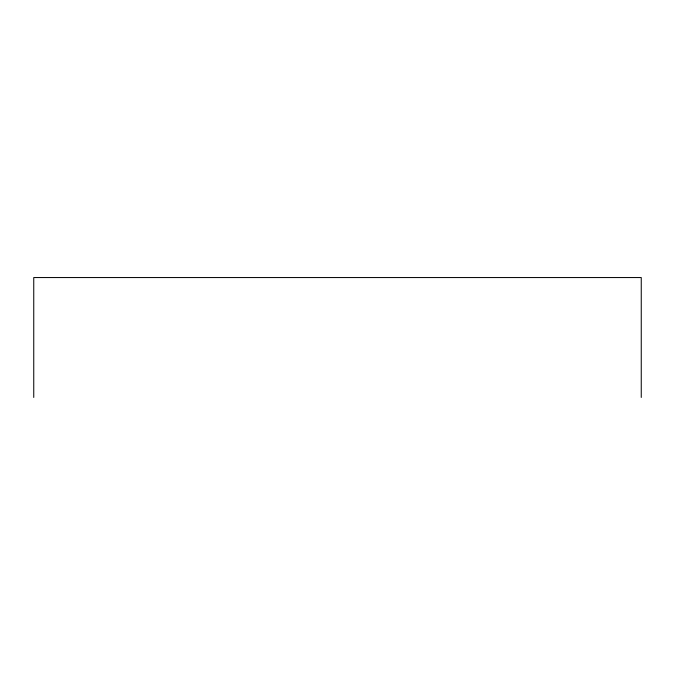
<?xml version="1.0" encoding="UTF-8"?>
<svg xmlns="http://www.w3.org/2000/svg" width="675" height="675" viewBox="0 0 675 675"><rect width="100%" height="100%" fill="white"/><g stroke="black" fill="none" stroke-linecap="round" stroke-linejoin="round"><path stroke-width="1.01" d="M641.25 397.448L641.25 277.552L33.75 277.552L33.75 397.448"/></g></svg>
